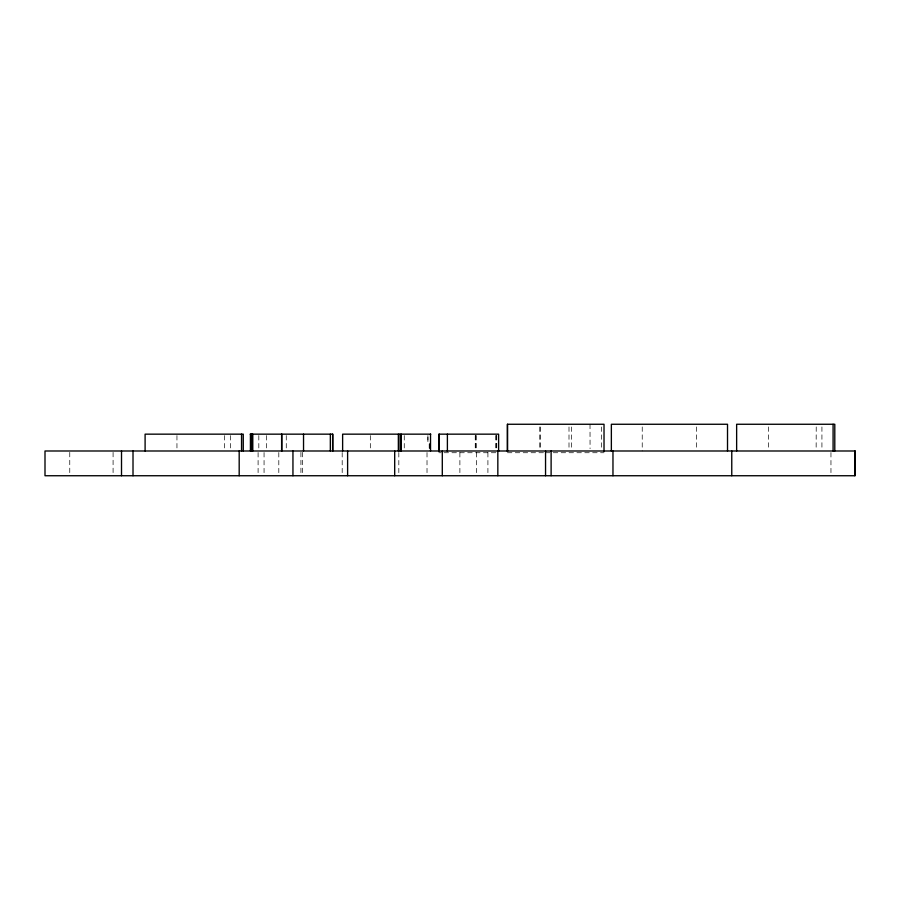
<?xml version="1.0" encoding="UTF-8"?>
<svg xmlns="http://www.w3.org/2000/svg" width="900" height="900" viewBox="0 0 900 900"><rect width="100%" height="100%" fill="white"/><g stroke="black" fill="none" stroke-linecap="round" stroke-linejoin="round"><path stroke-width="0.67" stroke-dasharray="4.5 3.38" d="M438.829 452.734L441.202 452.734M444.049 452.734L496.091 452.734M507.42 452.734L543.566 452.734M545.377 452.734L604.024 452.734M830.959 452.531L830.959 472.646M821.925 426.926L821.925 448.312M816.221 426.926L816.143 448.312M768.488 426.926L768.488 448.312M696.645 426.926L696.645 448.312M642.229 426.926L642.229 450.99M601.504 426.971L601.504 448.661M590.018 424.26L590.062 448.661M571.444 426.971L571.444 448.661M569.002 426.971L569.002 448.661M540.326 426.971L540.326 448.661M539.752 426.971L539.752 448.661M496.744 435.488L496.744 448.751M496.091 435.488L496.091 448.751M495.934 435.488L495.934 448.751M487.912 452.531L487.912 472.646M476.303 435.488L476.303 448.751M476.336 452.531L476.336 472.646M475.493 435.488L475.493 448.751M475.245 435.488L475.245 448.751M459.889 452.531L459.889 472.646M427.016 452.531L427.016 472.646M404.257 435.566L404.257 448.178M398.824 452.531L398.824 472.646M370.327 435.566L370.327 448.178M342.191 452.531L342.191 472.646M302.636 452.363L302.636 475.74M300.926 452.363L300.926 472.995M286.267 435.566L286.267 448.178M278.809 452.531L278.809 472.646M266.389 435.566L266.389 448.178M264.06 452.531L264.06 472.646M258.817 435.566L258.817 448.178M258.097 452.531L258.097 472.646M230.389 435.566L230.389 448.178M224.685 435.566L224.595 448.178M176.951 435.566L176.951 448.178M113.085 452.363L113.085 475.74M69.761 452.363L69.761 472.995M427.916 435.566L427.916 442.575L427.916 435.566"/><path stroke-width="1.35" d="M612.967 450.99L612.967 475.74M250.2 434.16L332.775 434.16L332.775 450.99M430.751 434.16L342.63 434.16L342.63 450.99M854.887 450.99L854.887 475.74M834.795 450.99L834.795 424.26L736.639 424.26L736.639 450.99M833.085 424.26L833.085 450.99M731.768 450.99L731.768 475.74M727.515 450.99L727.515 424.26L611.359 424.26L611.359 450.99M604.024 451.373L604.024 424.26L507.42 424.26L507.42 451.373M551.115 450.99L551.115 475.74M545.546 450.99L545.546 475.74M507.499 424.26L507.499 451.373M498.623 451.406L498.623 434.16L438.829 434.16L438.829 451.406M497.835 450.99L497.835 475.74M447.39 434.16L447.39 451.406M442.294 450.99L442.294 475.74M439.245 434.16L439.245 451.406M430.526 434.16L430.526 450.99M429.548 443.97L429.548 448.178M401.321 434.16L401.321 450.99M400.061 434.16L400.061 450.99M398.351 434.16L398.351 450.99M394.695 450.99L394.695 475.74M347.614 450.99L347.614 475.74M332.618 434.16L332.618 450.99M330.334 434.16L330.334 450.99M303.536 434.16L303.536 450.99M292.95 450.99L292.95 475.74M281.779 434.16L281.779 450.99M281.621 434.16L281.621 450.99M252.787 434.16L252.787 450.99M252.292 434.16L252.292 450.99M251.888 434.16L251.888 450.99M251.404 434.16L251.404 450.99M250.425 434.16L250.425 450.99M243.259 450.99L243.259 434.16L145.102 434.16L145.102 450.99M241.549 434.16L241.549 450.99M239.186 450.99L239.186 475.74M133.009 450.99L133.009 475.74M121.511 450.99L121.511 475.74M854.989 450.99L45 450.99L45 475.74L854.989 475.74L855 450.99"/></g></svg>
